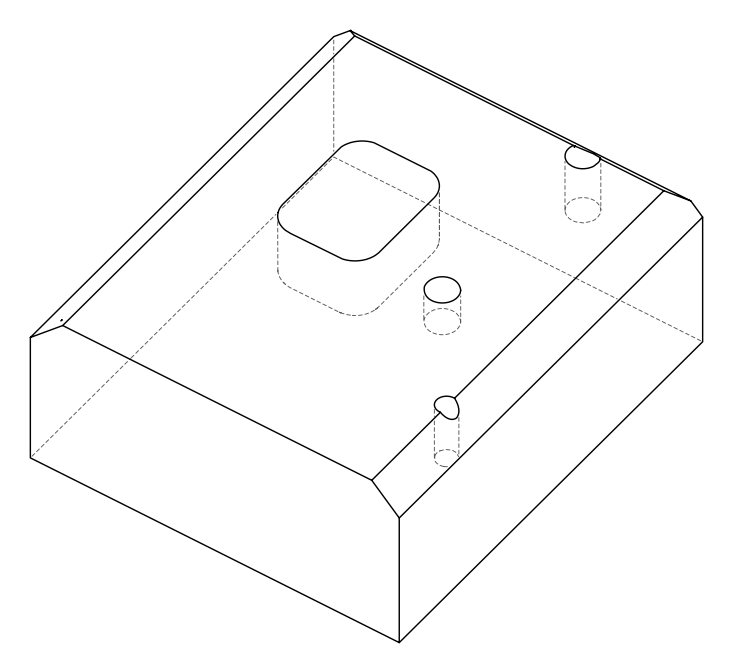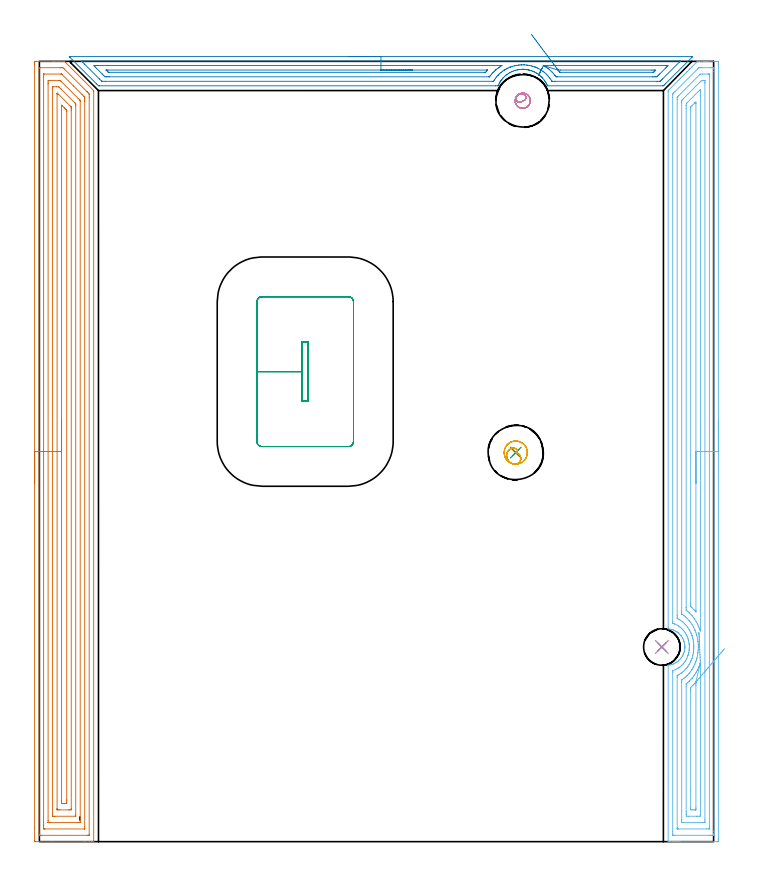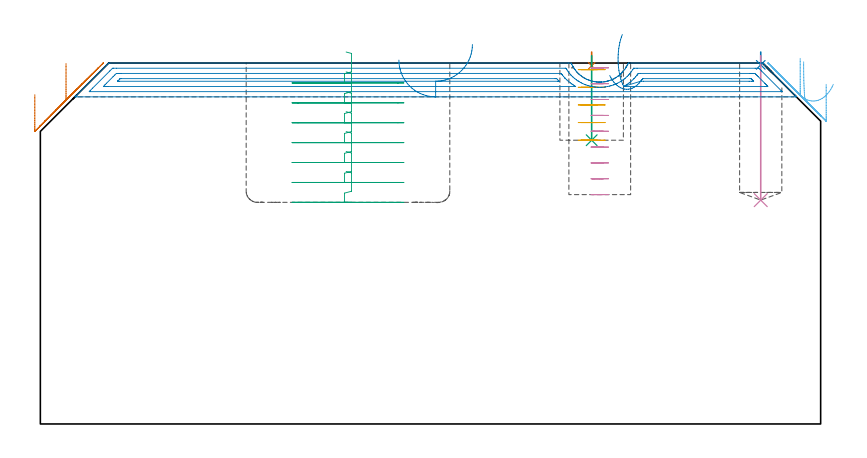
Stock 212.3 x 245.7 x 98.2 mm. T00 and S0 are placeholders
(PLAN: 10 operations, 6 tool changes, 37.9 min)
(1 SPOT_DRILL | STEP1POCKET | NXT0321_9005460120000 | 0.03 min | 4 mm3)
(2 SPOT_DRILL_1 | STEP1POCKET_1 | NXT0321_9005460120000 | 0.03 min | 1 mm3)
(3 DRILL_BLIND_HOLE_INTO_CENTER | STEP1POCKET | NXT0301_128 | 0.09 min | 2247 mm3)
(4 DRILL_BLIND_HOLE_INTO_CENTER_1 | STEP1POCKET_1 | NXT0301_086 | 0.16 min | 3722 mm3)
(5 MILL_ROUGH_BLIND_HOLE_CONTOUR | STEP1POCKET | NXT0201_013 | Spiral | 0.78 min | 2683 mm3)
(6 AREA_MILL | FG_CHAMFER_SURFACE | UGT0205_001 | 11.99 min | 30571 mm3)
(7 AREA_MILL_1 | FG_CHAMFER_SURFACE_1 | UGT0205_001 | 13.93 min | 42504 mm3)
(8 AREA_MILL_2 | FG_CHAMFER_SURFACE_2 | UGT0205_001 | 6.12 min | 7789 mm3)
(9 MILL_RECTANGULAR_POCKET | POCKET_RECTANGULAR_STRAIGHT | NXT0201_007 | Follow Part, ap 6.25, ae 75% | 3.85 min | 144629 mm3)
(10 MILL_BLIND_HOLE_FROM_SOLID_MATERIAL | STEP1POCKET_2 | NXT0201_011 | Spiral | 0.88 min | 7818 mm3)
(TOOL NXT0321_9005460120000 | NC Spot Drill, 142deg, 12mm, Carbide, Uncoated | D12 PA142 FL30 Z2)
(TOOL NXT0301_128 | Carbide Drill 12mm [861.1-1200-036A1-GP GC34] | D12 PA150 FL37.4 Z2)
(TOOL NXT0301_086 | Carbide Drill 11.5mm [860.1-1150-035A1-MM 2214] | D11.5 PA140 FL55 Z2)
(TOOL NXT0201_013 | ENDMILL 10mm | D10 FL30 Z4)
(TOOL UGT0205_001 | Chamfer Mill 20 x 3 x 45 deg. | D20 FL50 Z2)
(TOOL NXT0201_007 | ENDMILL 25mm [R216.25-25050GCK54P 1620] | D25 R3 FL54 Z5)
(TOOL NXT0201_011 | ENDMILL 12mm [2P460-1200-NA 1630] | D12 FL38 Z6)
(OP 1 SPOT_DRILL)
G17 G21 G94 G90
T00 M6
G54
G17 G0 G90 X150. Y122.5 S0 M3
G43 Z108.2 H0
G94 G81 G98 Z97.455 F250. R101.2
G80
M5
M2
(OP 2 SPOT_DRILL_1)
G17 G21 G94 G90
T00 M6
G54
G17 G0 G90 X196. Y61.3 S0 M3
G43 Z108.2 H0
G94 G81 G98 Z97.705 F250. R101.2
G80
M5
M2
(OP 3 DRILL_BLIND_HOLE_INTO_CENTER)
G17 G21 G94 G90
T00 M6
G54
G17 G0 G90 X150. Y122.5 S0 M3
G43 Z108.2 H1
G94 G81 G98 Z77.2 F250. R100.2
G80
M5
M2
(OP 4 DRILL_BLIND_HOLE_INTO_CENTER_1)
G17 G21 G94 G90
T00 M6
G54
G17 G0 G90 X196. Y61.3 S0 M3
G43 Z108.2 H1
G94 G81 G98 Z60.9 F250. R100.2
G80
M5
M2
(OP 5 MILL_ROUGH_BLIND_HOLE_CONTOUR)
G17 G21 G94 G90
T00 M6
G54
G17 G0 G90 X150. Y122.5 S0 M3
G43 Z108.2 H0
Z96.4
G94 G3 X150.416 Y123.422 R0.555 F250.
X148.793 Y123.869 R1.537
X147.149 Y121.217 R2.41
X149.543 Y118.879 R2.772
X153.621 Y122.043 R3.65
X149.543 Y118.879 R-3.65
X151.582 Y120.461 R1.825
X150. Y122.5 R1.825
G0 Z91.6
G3 X150.416 Y123.422 R0.555
X148.793 Y123.869 R1.537
X147.149 Y121.217 R2.41
X149.543 Y118.879 R2.772
X153.621 Y122.043 R3.65
X149.543 Y118.879 R-3.65
X151.582 Y120.461 R1.825
X150. Y122.5 R1.825
G0 Z86.8
G3 X150.416 Y123.422 R0.555
X148.793 Y123.869 R1.537
X147.149 Y121.217 R2.41
X149.543 Y118.879 R2.772
X153.621 Y122.043 R3.65
X149.543 Y118.879 R-3.65
X151.582 Y120.461 R1.825
X150. Y122.5 R1.825
G0 Z82.
G3 X150.416 Y123.422 R0.555
X148.793 Y123.869 R1.537
X147.149 Y121.217 R2.41
X149.543 Y118.879 R2.772
X153.621 Y122.043 R3.65
X149.543 Y118.879 R-3.65
X151.582 Y120.461 R1.825
X150. Y122.5 R1.825
G0 Z77.2
G3 X150.416 Y123.422 R0.555
X148.793 Y123.869 R1.537
X147.149 Y121.217 R2.41
X149.543 Y118.879 R2.772
X153.621 Y122.043 R3.65
X149.543 Y118.879 R-3.65
X151.582 Y120.461 R1.825
X150. Y122.5 R1.825
G0 Z108.2
M5
M2
(OP 6 AREA_MILL)
G17 G21 G94 G90
T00 M6
G54
G17 G0 G90 X213.8 Y132.85 S1061 M3
G43 Z108.2 H0
Z92.4
G94 G1 Y132.812 Z91.528 F250.
Y132.698 Z90.664
Y132.509 Z89.812
Y132.247 Z88.98
Y131.913 Z88.174
Y131.51 Z87.4
Y131.042 Z86.664
Y130.51 Z85.972
Y129.921 Z85.329
Y129.278 Z84.74
Y128.586 Z84.209
Y127.85 Z83.74
Y127.076 Z83.337
Y126.27 Z83.003
Y125.438 Z82.741
Y124.587 Z82.552
Y123.722 Z82.438
Y122.85 Z82.4
Y1.065
X213.799 Y0.603 Z82.401
X213.795 Y0.178 Z82.403
X213.792 Y0.01 Z82.406
X213.376 Y0. Z82.821
X201.657 Z94.537
X201.063 Z95.131
X200.493 Z95.704
X200.183 Z96.013
X199.614 Z96.582
X199.304 Z96.891
X198.683 Z97.516
X198.424 Z97.775
X198.298 Y0.001 Z97.901
X198.006 Y0.01 Z98.193
X198. Y0.157 Z98.2
Y55.481
X198.006 Y55.563 Z98.192
X198.712 Y55.691 Z97.487
X199.152 Y55.803 Z97.046
X199.304 Y55.853 Z96.894
X199.587 Y55.946 Z96.612
X199.666 Y55.976 Z96.533
X200.069 Y56.166 Z96.131
X200.462 Y56.382 Z95.737
X200.623 Y56.487 Z95.576
X200.817 Y56.614 Z95.383
X201.063 Y56.796 Z95.137
X201.159 Y56.868 Z95.04
X201.337 Y57.025 Z94.862
X201.692 Y57.381 Z94.506
X202.024 Y57.76 Z94.175
X202.211 Y58.013 Z93.986
X202.411 Y58.327 Z93.786
X202.595 Y58.651 Z93.603
X202.676 Y58.829 Z93.522
X202.776 Y59.05 Z93.419
X202.796 Y59.093 Z93.4
X202.965 Y59.543 Z93.233
X203.086 Y59.949 Z93.111
X203.115 Y60.107 Z93.083
X203.137 Y60.234 Z93.061
X203.163 Y60.388 Z93.031
X203.171 Y60.435 Z93.023
X203.206 Y60.723 Z92.989
X203.225 Y60.88 Z92.971
X203.235 Y61.074 Z92.958
X203.242 Y61.167 Z92.953
X203.244 Y61.214 Z92.95
Y61.281 Z92.947
X203.245 Y61.326
X203.239 Y61.55 Z92.956
X203.221 Y61.773 Z92.971
X203.165 Y62.218 Z93.032
X203.086 Y62.653 Z93.111
X203.024 Y62.883 Z93.176
X202.951 Y63.11 Z93.248
X202.776 Y63.56 Z93.422
X202.566 Y64.001 Z93.63
X202.529 Y64.068 Z93.668
X202.396 Y64.299 Z93.8
X202.211 Y64.589 Z93.987
X202.124 Y64.712 Z94.075
X202.101 Y64.743 Z94.098
X202.017 Y64.85 Z94.18
X201.984 Y64.893 Z94.214
X201.669 Y65.244 Z94.528
X201.336 Y65.577 Z94.861
X201.217 Y65.683 Z94.982
X201.145 Y65.742 Z95.054
X201.094 Y65.785 Z95.105
X200.837 Y65.971 Z95.362
X200.782 Y66.011 Z95.417
X200.623 Y66.113 Z95.574
X200.508 Y66.188 Z95.691
X200.462 Y66.218 Z95.737
X200.029 Y66.451 Z96.169
X199.586 Y66.655 Z96.612
X199.534 Y66.676 Z96.665
X199.304 Y66.749 Z96.893
X199.124 Y66.806 Z97.072
X198.711 Y66.909 Z97.486
X198.145 Y67.011 Z98.055
X198.007 Y67.04 Z98.193
X198. Y67.527 Z98.2
Y236.173
X198.005 Y236.504 Z98.191
X198.12 Y236.62 Z98.078
X198.294 Y236.795 Z97.903
X201.063 Y239.564 Z95.133
X201.396 Y239.896 Z94.804
X201.619 Y240.119 Z94.581
X201.837 Y240.338 Z94.361
X201.942 Y240.444 Z94.254
X202.382 Y240.882 Z93.817
X202.822 Y241.323 Z93.374
X203.027 Y241.527 Z93.172
X203.082 Y241.582 Z93.118
X203.701 Y242.203 Z92.495
X203.92 Y242.42 Z92.28
X204.581 Y243.082 Z91.616
X204.768 Y243.268 Z91.432
X204.812 Y243.312 Z91.388
X205.46 Y243.962 Z90.737
X205.611 Y244.111 Z90.588
X206.861 Y245.361 Z89.339
X207.045 Y245.543 Z89.155
X207.201 Y245.69 Z88.998
X207.219 Y245.692 Z88.98
X207.839 Y245.7 Z88.36
X209.288 Z86.908
X209.858 Z86.339
X210.168 Z86.029
X210.737 Z85.457
X213.091 Z83.105
X213.376 Y245.697 Z82.821
X213.791 Y245.69 Z82.405
X213.795 Y245.522 Z82.403
X213.799 Y245.097 Z82.401
X213.8 Y244.666 Z82.4
Y122.85
X212.386 Z83.814
Y3.28
X212.384 Y2.502 Z83.816
X212.383 Y2.388 Z83.817
X212.375 Y2.01 Z83.825
X211.997 Y2.003 Z84.203
X211.617 Y2.001 Z84.583
X211.12 Y2. Z85.08
X200.183 Y2.001 Z96.017
X199.683 Y2.004 Z96.517
X199.498 Y2.01 Z96.702
X199.421 Y2.038 Z96.779
X199.416 Y2.274 Z96.784
X199.415 Y2.388 Z96.785
X199.414 Y3.168 Z96.786
X199.415 Y53.25 Z96.785
X199.419 Y53.64 Z96.781
X199.421 Y53.827 Z96.779
X200.203 Y54.122 Z95.997
X200.247 Y54.142 Z95.953
X200.785 Y54.424 Z95.415
X201.063 Y54.582 Z95.137
X201.334 Y54.76 Z94.866
X201.728 Y55.034 Z94.472
X201.848 Y55.13 Z94.352
X201.942 Y55.212 Z94.258
X202.307 Y55.557 Z93.893
X202.666 Y55.927 Z93.534
X202.74 Y56.01 Z93.46
X202.822 Y56.108 Z93.378
X203.132 Y56.504 Z93.068
X203.346 Y56.819 Z92.854
X203.485 Y57.038 Z92.715
X203.701 Y57.419 Z92.499
X203.799 Y57.612 Z92.401
X203.845 Y57.711 Z92.355
X204.068 Y58.232 Z92.132
X204.207 Y58.604 Z91.993
X204.263 Y58.765 Z91.937
X204.301 Y58.888 Z91.899
X204.377 Y59.153 Z91.823
X204.461 Y59.496 Z91.739
X204.473 Y59.55 Z91.727
X204.482 Y59.596 Z91.718
X204.581 Y60.207 Z91.619
X204.6 Y60.369 Z91.6
X204.602 Y60.388 Z91.598
X204.635 Y60.804 Z91.565
X204.656 Y61.204 Z91.544
Y61.281
X204.645 Y61.69 Z91.555
X204.613 Y62.14 Z91.587
X204.61 Y62.173 Z91.59
X204.581 Y62.399 Z91.619
X204.467 Y63.065 Z91.733
X204.439 Y63.209 Z91.761
X204.327 Y63.633 Z91.873
X204.225 Y63.958 Z91.975
X204.001 Y64.546 Z92.199
X203.861 Y64.85 Z92.339
X203.701 Y65.183 Z92.499
X203.372 Y65.742 Z92.828
X203.151 Y66.074 Z93.049
X202.822 Y66.494 Z93.378
X202.699 Y66.634 Z93.501
X202.329 Y67.023 Z93.871
X201.942 Y67.389 Z94.258
X201.778 Y67.527 Z94.422
X201.362 Y67.824 Z94.838
X201.063 Y68.018 Z95.137
X200.319 Y68.419 Z95.881
X200.183 Y68.482 Z96.017
X200.071 Y68.533 Z96.129
X199.587 Y68.713 Z96.613
X199.494 Y68.749 Z96.706
X199.421 Y68.79 Z96.779
X199.419 Y68.866 Z96.781
X199.415 Y69.198 Z96.785
X199.414 Y234.389 Z96.786
X199.418 Y235.166 Z96.782
X199.421 Y235.281 Z96.779
X199.43 Y235.469 Z96.77
X199.554 Y235.597 Z96.646
X199.712 Y235.759 Z96.488
X200.123 Y236.173 Z96.077
X207.262 Y243.312 Z88.938
X207.546 Y243.588 Z88.654
X207.627 Y243.665 Z88.573
X207.663 Y243.69 Z88.537
X207.721 Y243.696 Z88.479
X208.099 Y243.699 Z88.101
X208.596 Y243.7 Z87.604
X211.234 Z84.966
X211.617 Y243.699 Z84.583
X212.117 Y243.696 Z84.083
X212.302 Y243.69 Z83.898
X212.379 Y243.662 Z83.821
X212.384 Y243.426 Z83.816
X212.385 Y243.312 Z83.815
X212.386 Y242.532 Z83.814
Y122.85
X210.972 Z85.228
X210.971 Y4.828 Z85.229
X210.966 Y4.173 Z85.234
X210.965 Y4.055 Z85.235
X210.958 Y4.009 Z85.242
X210.903 Y4.004 Z85.297
X210.737 Y4.002 Z85.463
X210.028 Y4. Z86.172
X201.233 Z94.967
X201.063 Y4.002 Z95.137
X200.893 Y4.007 Z95.307
X200.846 Y4.01 Z95.354
X200.835 Y4.017 Z95.365
X200.833 Y4.031 Z95.367
X200.83 Y4.094 Z95.37
X200.829 Y4.173 Z95.371
Y4.41
Y51.703
X200.83 Y52.03 Z95.37
X200.833 Y52.194 Z95.367
X200.835 Y52.274 Z95.365
X200.843 Y52.309 Z95.357
X200.921 Y52.357 Z95.279
X201.014 Y52.407 Z95.186
X201.063 Y52.433 Z95.137
X201.583 Y52.722 Z94.617
X201.942 Y52.954 Z94.258
X202.116 Y53.073 Z94.084
X202.363 Y53.25 Z93.837
X202.62 Y53.455 Z93.58
X202.822 Y53.638 Z93.378
X203.079 Y53.881 Z93.121
X203.338 Y54.142 Z92.862
X203.513 Y54.333 Z92.687
X203.701 Y54.546 Z92.499
X203.919 Y54.814 Z92.281
X204.092 Y55.034 Z92.108
X204.293 Y55.326 Z91.907
X204.581 Y55.768 Z91.619
X204.64 Y55.867 Z91.56
X204.673 Y55.927 Z91.527
X204.946 Y56.448 Z91.254
X205.114 Y56.819 Z91.086
X205.22 Y57.063 Z90.98
X205.46 Y57.659 Z90.74
X205.474 Y57.697 Z90.726
X205.479 Y57.711 Z90.721
X205.681 Y58.379 Z90.519
X205.739 Y58.604 Z90.461
X205.847 Y59.104 Z90.353
X205.91 Y59.496 Z90.29
X205.968 Y59.873 Z90.232
X206.022 Y60.388 Z90.178
X206.047 Y60.686 Z90.153
X206.07 Y61.281 Z90.13
X206.064 Y61.56 Z90.136
X206.054 Y61.867 Z90.146
X206.029 Y62.173 Z90.171
X205.997 Y62.521 Z90.203
X205.917 Y63.065 Z90.283
X205.832 Y63.58 Z90.368
X205.75 Y63.958 Z90.45
X205.662 Y64.294 Z90.538
X205.516 Y64.794 Z90.684
X205.496 Y64.85 Z90.704
X205.46 Y64.948 Z90.74
X205.236 Y65.516 Z90.964
X205.136 Y65.742 Z91.064
X204.844 Y66.367 Z91.356
X204.692 Y66.634 Z91.508
X204.581 Y66.818 Z91.619
X204.124 Y67.527 Z92.076
X203.701 Y68.06 Z92.499
X203.372 Y68.419 Z92.828
X203.101 Y68.699 Z93.099
X202.822 Y68.964 Z93.378
X202.641 Y69.128 Z93.559
X202.415 Y69.311 Z93.785
X201.942 Y69.648 Z94.258
X201.688 Y69.813 Z94.512
X201.145 Y70.12 Z95.055
X200.988 Y70.204 Z95.212
X200.919 Y70.246 Z95.281
X200.835 Y70.3 Z95.365
X200.834 Y70.324 Z95.366
X200.831 Y70.439 Z95.369
X200.829 Y71.096 Z95.371
X200.828 Y71.334 Z95.372
X200.829 Y233.733 Z95.371
X200.834 Y234.389 Z95.366
X200.835 Y234.415 Z95.365
X200.849 Y234.437 Z95.351
X200.882 Y234.478 Z95.318
X200.927 Y234.526 Z95.273
X201.063 Y234.663 Z95.137
X201.369 Y234.97 Z94.831
X207.928 Y241.527 Z88.272
X208.016 Y241.612 Z88.184
X208.099 Y241.69 Z88.101
X208.809 Y241.699 Z87.391
X210.567 Y241.7 Z85.633
X210.737 Y241.698 Z85.463
X210.907 Y241.694 Z85.293
X210.954 Y241.69 Z85.246
X210.965 Y241.683 Z85.235
X210.967 Y241.669 Z85.233
X210.97 Y241.606 Z85.23
X210.971 Y241.527 Z85.229
Y241.29
X210.972 Y122.85 Z85.228
X209.557 Z86.643
Y6.85
X209.554 Y6.265 Z86.646
X209.55 Y6.067 Z86.65
X209.547 Y6.01 Z86.653
X209.501 Y6.007 Z86.699
X209.397 Y6.004 Z86.803
X208.978 Y6. Z87.222
X208.936 Z87.264
X202.78 Z93.42
X202.399 Y6.002 Z93.801
X202.305 Y6.006 Z93.895
X202.259 Y6.01 Z93.941
X202.249 Y6.016 Z93.951
X202.248 Y6.031 Z93.952
X202.245 Y6.124 Z93.955
X202.243 Y6.545 Z93.957
Y6.85
Y50.267
X202.245 Y50.573 Z93.955
X202.249 Y50.866 Z93.951
X202.251 Y50.933 Z93.949
X202.298 Y50.968 Z93.902
X202.377 Y51.024 Z93.823
X202.822 Y51.333 Z93.378
X202.898 Y51.387 Z93.302
X203.004 Y51.465 Z93.196
X203.392 Y51.779 Z92.808
X203.701 Y52.06 Z92.499
X203.853 Y52.204 Z92.347
X204.009 Y52.357 Z92.191
X204.288 Y52.655 Z91.912
X204.581 Y52.978 Z91.619
X204.705 Y53.124 Z91.495
X204.807 Y53.25 Z91.393
X205.093 Y53.622 Z91.107
X205.452 Y54.142 Z90.748
X205.46 Y54.154 Z90.74
X205.786 Y54.704 Z90.414
X205.965 Y55.034 Z90.235
X206.095 Y55.282 Z90.105
X206.34 Y55.804 Z89.86
X206.377 Y55.889 Z89.823
X206.393 Y55.927 Z89.807
X206.627 Y56.528 Z89.573
X206.738 Y56.819 Z89.462
X206.855 Y57.188 Z89.345
X207.014 Y57.711 Z89.186
X207.056 Y57.877 Z89.144
X207.219 Y58.583 Z88.981
X207.222 Y58.6 Z88.978
X207.341 Y59.372 Z88.859
X207.357 Y59.496 Z88.843
X207.429 Y60.176 Z88.771
X207.446 Y60.388 Z88.754
X207.476 Y61.02 Z88.724
X207.484 Y61.281 Z88.716
X207.468 Y61.921 Z88.732
X207.453 Y62.173 Z88.747
X207.386 Y62.896 Z88.814
X207.363 Y63.065 Z88.837
X207.231 Y63.945 Z88.969
X207.229 Y63.958 Z88.971
X207.219 Y64.016 Z88.981
X207.025 Y64.85 Z89.175
X206.951 Y65.122 Z89.249
X206.756 Y65.742 Z89.444
X206.473 Y66.499 Z89.727
X206.415 Y66.634 Z89.785
X206.34 Y66.803 Z89.86
X205.992 Y67.527 Z90.208
X205.491 Y68.388 Z90.709
X205.113 Y68.957 Z91.087
X204.836 Y69.311 Z91.364
X204.581 Y69.627 Z91.619
X204.041 Y70.204 Z92.159
X203.701 Y70.537 Z92.499
X203.416 Y70.802 Z92.784
X203.055 Y71.096 Z93.145
X202.822 Y71.263 Z93.378
X202.294 Y71.631 Z93.906
X202.268 Y71.657 Z93.932
X202.25 Y71.676 Z93.95
X202.247 Y71.988 Z93.953
X202.243 Y72.575 Z93.957
Y232.604
X202.245 Y233.19 Z93.955
X202.248 Y233.343 Z93.952
X202.25 Y233.378 Z93.95
X202.268 Y233.408 Z93.932
X202.349 Y233.497 Z93.851
X202.586 Y233.736 Z93.614
X202.822 Y233.973 Z93.378
X207.901 Y239.051 Z88.299
X208.099 Y239.247 Z88.101
X208.349 Y239.489 Z87.851
X208.562 Y239.69 Z87.638
X208.978 Y239.699 Z87.222
X209.021 Y239.7 Z87.179
X209.4 Y239.698 Z86.8
X209.495 Y239.694 Z86.705
X209.541 Y239.69 Z86.659
X209.551 Y239.684 Z86.649
X209.552 Y239.669 Z86.648
X209.555 Y239.576 Z86.645
X209.557 Y239.155 Z86.643
Y238.85
Y122.85
X208.143 Z88.057
X208.142 Y66.544 Z88.058
X208.14 Y66.454 Z88.06
X208.136 Y66.321 Z88.064
X208.099 Y66.421 Z88.101
X208.026 Y66.634 Z88.174
X207.985 Y66.75 Z88.215
X207.681 Y67.527 Z88.519
X207.335 Y68.302 Z88.865
X207.279 Y68.419 Z88.921
X207.219 Y68.535 Z88.981
X206.78 Y69.311 Z89.42
X206.34 Y70.028 Z89.86
X206.224 Y70.204 Z89.976
X205.929 Y70.62 Z90.271
X205.545 Y71.096 Z90.655
X205.46 Y71.193 Z90.74
X204.708 Y71.988 Z91.492
X204.581 Y72.112 Z91.619
X204.188 Y72.477 Z92.012
X203.704 Y72.881 Z92.496
X203.694 Y72.888 Z92.506
X203.671 Y72.911 Z92.529
X203.664 Y72.918 Z92.536
X203.657 Y73.773 Z92.543
Y73.818
Y230.82
X203.659 Y231.712 Z92.541
X203.66 Y231.754 Z92.54
X203.701 Y232.391 Z92.499
X203.804 Y232.5 Z92.396
X203.904 Y232.604 Z92.296
X207.472 Y236.173 Z88.728
X207.79 Y236.487 Z88.41
X208.099 Y236.788 Z88.101
X208.139 Y236.173 Z88.061
X208.141 Y236.13 Z88.059
X208.143 Y235.281 Z88.057
Y122.85
X206.729 Z89.471
X206.728 Y72.881 Z89.472
X206.727 Y72.488 Z89.473
X206.724 Y72.355 Z89.476
X206.723 Y72.326 Z89.477
X206.618 Y72.444 Z89.582
X206.47 Y72.614 Z89.73
X206.34 Y72.764 Z89.86
X206.234 Y72.881 Z89.966
X205.46 Y73.687 Z90.74
X205.376 Y73.773 Z90.824
X205.282 Y73.868 Z90.918
X205.078 Y74.074 Z91.122
X205.076 Y74.163 Z91.124
X205.072 Y74.665 Z91.128
X205.071 Y75.06 Z91.129
X205.072 Y230.321 Z91.128
X205.074 Y230.82 Z91.126
X205.078 Y231.208 Z91.122
X205.086 Y231.327 Z91.114
X205.167 Y231.41 Z91.033
X205.459 Y231.712 Z90.741
X206.34 Y232.592 Z89.86
X206.352 Y232.604 Z89.848
X206.51 Y232.75 Z89.69
X206.722 Y232.938 Z89.478
X206.726 Y232.604 Z89.474
X206.728 Y232.356 Z89.472
X206.729 Y122.85 Z89.471
Y121.978 Z89.509
Y121.114 Z89.623
Y120.262 Z89.812
Y119.43 Z90.074
Y118.624 Z90.408
Y117.85 Z90.811
Y117.114 Z91.28
Y116.422 Z91.811
Y115.779 Z92.4
Y115.19 Z93.043
Y114.659 Z93.735
Y114.19 Z94.471
Y113.787 Z95.245
Y113.453 Z96.051
Y113.191 Z96.883
Y113.002 Z97.735
Y112.888 Z98.6
Y112.85 Z99.471
G0 Z108.2
X207.676 Y65.786
Z98.536
G1 X207.675 Y65.79 Z97.664
X207.679 Y65.718 Z96.794
X207.686 Y65.571 Z95.934
X207.697 Y65.349 Z95.091
X207.711 Y65.055 Z94.27
X207.728 Y64.69 Z93.477
X207.749 Y64.258 Z92.72
X207.773 Y63.761 Z92.003
X207.8 Y63.204 Z91.332
X207.83 Y62.591 Z90.712
X207.862 Y61.926 Z90.149
X207.896 Y61.215 Z89.645
X207.933 Y60.462 Z89.205
X207.971 Y59.674 Z88.833
X208.01 Y58.856 Z88.531
X208.051 Y58.016 Z88.301
X208.092 Y57.158 Z88.146
X208.134 Y56.291 Z88.066
X208.136 Y56.241 Z88.064
X208.141 Y56.062 Z88.059
X208.143 Y55.972 Z88.057
Y55.927
Y9.482
X208.141 Y8.634 Z88.059
X208.14 Y8.593 Z88.06
X208.099 Y8.01 Z88.101
X207.841 Y8.004 Z88.359
X207.219 Y8.001 Z88.981
X206.965 Y8. Z89.235
X204.325 Y8.002 Z91.875
X203.701 Y8.01 Z92.499
X203.661 Y8.634 Z92.539
X203.659 Y8.677 Z92.541
X203.657 Y9.527 Z92.543
Y48.833
X203.664 Y49.681 Z92.536
X203.682 Y49.7 Z92.518
X203.701 Y49.719 Z92.499
X204.164 Y50.103 Z92.036
X204.581 Y50.48 Z91.619
X204.628 Y50.525 Z91.572
X204.678 Y50.573 Z91.522
X205.062 Y50.977 Z91.138
X205.46 Y51.403 Z90.74
X205.489 Y51.436 Z90.711
X205.514 Y51.465 Z90.686
X205.879 Y51.932 Z90.321
X206.199 Y52.357 Z90.001
X206.258 Y52.441 Z89.942
X206.34 Y52.564 Z89.86
X206.604 Y52.982 Z89.596
X206.769 Y53.25 Z89.431
X206.936 Y53.537 Z89.264
X207.219 Y54.054 Z88.981
X207.249 Y54.112 Z88.951
X207.264 Y54.142 Z88.936
X207.524 Y54.726 Z88.676
X207.655 Y55.034 Z88.545
X207.784 Y55.354 Z88.416
X208.007 Y55.927 Z88.193
X208.031 Y55.995 Z88.169
X208.099 Y56.197 Z88.101
X208.134 Y56.291 Z88.066
X206.715 Y50.282 Z89.485
X206.722 Y50.227 Z89.478
X206.725 Y50.182 Z89.475
X206.728 Y49.681 Z89.472
X206.729 Y49.286 Z89.471
Y10.917
X206.726 Y10.419 Z89.474
X206.722 Y10.031 Z89.478
X206.721 Y10.01 Z89.479
X206.7 Y10.007 Z89.5
X206.649 Y10.003 Z89.551
X206.546 Y10.001 Z89.654
X206.34 Z89.86
X205.871 Y10.003 Z90.329
X205.46 Y10.01 Z90.74
X205.078 Y10.034 Z91.122
X205.075 Y10.419 Z91.125
X205.072 Y10.813 Z91.128
X205.071 Y16.118 Z91.129
Y47.398
X205.072 Y47.896 Z91.128
X205.075 Y48.287 Z91.125
X205.078 Y48.534 Z91.122
X205.4 Y48.849 Z90.8
X205.46 Y48.909 Z90.74
X205.836 Y49.3 Z90.364
X206.198 Y49.681 Z90.002
X206.266 Y49.756 Z89.934
X206.34 Y49.84 Z89.86
X206.674 Y50.234 Z89.526
X206.715 Y50.282 Z89.485
X207.205 Y50.851 Z89.041
X207.718 Y51.447 Z88.664
X208.25 Y52.065 Z88.356
X208.799 Y52.702 Z88.121
X209.358 Y53.352 Z87.961
X209.924 Y54.01 Z87.875
X210.494 Y54.671 Z87.866
X211.061 Y55.33 Z87.932
X211.623 Y55.983 Z88.074
X212.174 Y56.623 Z88.291
X212.711 Y57.247 Z88.581
X213.229 Y57.849 Z88.941
X213.725 Y58.425 Z89.369
X214.195 Y58.971 Z89.861
X214.635 Y59.482 Z90.415
X215.042 Y59.954 Z91.025
X215.412 Y60.385 Z91.687
X215.744 Y60.77 Z92.396
G0 Z108.2
M5
M2
(OP 7 AREA_MILL_1)
G17 G21 G94 G90
T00 M6
G54
G17 G0 G90 X-1.5 Y112.85 S1061 M3
G43 Z108.2 H0
Z89.6
G94 G1 Y112.888 Z88.728 F250.
Y113.002 Z87.864
Y113.191 Z87.012
Y113.453 Z86.18
Y113.787 Z85.374
Y114.19 Z84.6
Y114.658 Z83.864
Y115.19 Z83.172
Y115.779 Z82.529
Y116.422 Z81.94
Y117.114 Z81.408
Y117.85 Z80.94
Y118.624 Z80.537
Y119.43 Z80.203
Y120.262 Z79.941
Y121.114 Z79.752
Y121.978 Z79.638
Y122.85 Z79.6
Y244.68
X-1.499 Y245.096 Z79.601
X-1.495 Y245.568 Z79.603
X-1.492 Y245.691 Z79.606
X-1.029 Y245.7 Z80.068
X4.268 Z85.363
X4.84 Z85.937
X5.151 Z86.248
X5.723 Z86.82
X6.034 Z87.13
X6.656 Z87.756
X7.699 Z88.799
X7.8 Z88.899
X7.899 Y245.699 Z88.995
X7.91 Y245.691 Z89.007
X17.07 Y236.531 Z98.168
X17.077 Y236.522 Z98.175
X17.096 Y236.496 Z98.187
X17.1 Y236.173 Z98.2
Y0.157
X17.097 Y0.009 Z98.188
X17.09 Y0.007 Z98.181
X16.768 Y0. Z97.867
X16.368 Z97.468
X15.746 Z96.841
X14.552 Z95.648
X13.98 Z95.074
X3.863 Z84.96
X-1.316 Y0.001 Z79.781
X-1.492 Y0.01 Z79.606
X-1.499 Y0.187 Z79.599
X-1.5 Y4.424 Z79.6
Y122.85
X-0.086 Z81.014
X-0.085 Y243.52 Z81.015
X-0.083 Y243.624 Z81.017
X-0.08 Y243.674 Z81.02
X-0.077 Y243.69 Z81.023
X-0.031 Y243.692 Z81.069
X0.354 Y243.699 Z81.454
X6.534 Z87.634
X6.917 Y243.696 Z88.017
X7.426 Y243.69 Z88.526
X7.826 Y243.325 Z88.926
X14.977 Y236.173 Z96.077
X15.093 Y236.055 Z96.193
X15.33 Y235.808 Z96.43
X15.679 Y235.441 Z96.779
X15.684 Y235.344 Z96.784
X15.685 Y235.281 Z96.785
X15.686 Y234.45 Z96.786
X15.685 Y2.18 Z96.785
X15.683 Y2.076 Z96.783
X15.68 Y2.026 Z96.78
X15.677 Y2.01 Z96.777
X15.63 Y2.008 Z96.73
X15.246 Y2.001 Z96.346
X0.737 Y2. Z81.837
X0.237 Y2.001 Z81.337
X0.022 Y2.007 Z81.122
X-0.079 Y2.012 Z81.021
X-0.085 Y2.327 Z81.015
Y2.388
X-0.086 Y122.85 Z81.014
X1.328 Z82.428
X1.329 Y240.929 Z82.429
X1.331 Y241.527 Z82.431
X1.334 Y241.673 Z82.434
X1.335 Y241.685 Z82.435
X1.348 Y241.69 Z82.448
X1.392 Y241.696 Z82.492
X1.45 Y241.699 Z82.55
X6.747 Z87.847
X6.917 Y241.694 Z88.017
X6.973 Y241.69 Z88.073
X7.01 Y241.679 Z88.11
X7.042 Y241.65 Z88.142
X7.172 Y241.527 Z88.272
X10.743 Y237.958 Z91.843
X13.42 Y235.281 Z94.52
X13.98 Y234.72 Z95.08
X14.144 Y234.553 Z95.244
X14.226 Y234.467 Z95.326
X14.263 Y234.425 Z95.363
X14.265 Y234.389 Z95.365
X14.269 Y234.097 Z95.369
X14.271 Y233.496 Z95.371
Y233.202
Y4.771
X14.269 Y4.173 Z95.369
X14.266 Y4.027 Z95.366
X14.265 Y4.015 Z95.365
X14.252 Y4.01 Z95.352
X14.208 Y4.004 Z95.308
X14.15 Y4.001 Z95.25
X1.79 Y4. Z82.89
X1.62 Y4.002 Z82.72
X1.449 Y4.006 Z82.549
X1.341 Y4.01 Z82.441
X1.335 Y4.076 Z82.435
X1.333 Y4.173 Z82.433
X1.33 Y4.466 Z82.43
X1.329 Y5.065 Z82.429
X1.328 Y5.36 Z82.428
Y122.85
X2.743 Z83.843
Y238.607
X2.744 Y238.85 Z83.844
X2.749 Y239.493 Z83.849
X2.762 Y239.69 Z83.862
X3.428 Y239.7 Z84.528
X6.077 Z87.177
X6.497 Y239.692 Z87.597
X6.547 Y239.69 Z87.647
X6.629 Y239.614 Z87.729
X6.757 Y239.491 Z87.857
X6.917 Y239.333 Z88.017
X12.214 Y234.037 Z93.314
X12.753 Y233.496 Z93.853
X12.83 Y233.413 Z93.93
X12.85 Y233.389 Z93.95
X12.852 Y233.373 Z93.952
X12.855 Y233.334 Z93.955
X12.857 Y233.172 Z93.957
Y7.093
X12.855 Y6.85 Z93.955
X12.851 Y6.207 Z93.951
X12.838 Y6.01 Z93.938
X12.172 Y6. Z93.272
X3.343 Z84.443
X2.956 Y6.005 Z84.056
X2.764 Y6.01 Z83.864
X2.749 Y6.013 Z83.849
X2.747 Y6.027 Z83.847
X2.744 Y6.062 Z83.844
X2.743 Y6.111 Z83.843
Y6.607
Y122.85
X4.157 Z85.257
Y237.291
X4.16 Y237.517 Z85.26
X4.164 Y237.666 Z85.264
X4.167 Y237.692 Z85.267
X4.172 Y237.694 Z85.272
X4.19 Y237.697 Z85.29
X4.268 Y237.699 Z85.368
X5.408 Y237.698 Z86.508
X6.034 Y237.69 Z87.134
X6.119 Y237.671 Z87.219
X6.206 Y237.588 Z87.306
X6.382 Y237.416 Z87.482
X6.736 Y237.066 Z87.836
X6.917 Y236.885 Z88.017
X11.198 Y232.604 Z92.298
X11.331 Y232.468 Z92.431
X11.422 Y232.371 Z92.522
X11.431 Y232.36 Z92.531
X11.436 Y232.319 Z92.536
X11.44 Y232.2 Z92.54
X11.442 Y232.05 Z92.542
X11.443 Y231.825 Z92.543
Y231.712
Y8.409
X11.44 Y8.183 Z92.54
X11.436 Y8.034 Z92.536
X11.433 Y8.008 Z92.533
X11.428 Y8.006 Z92.528
X11.41 Y8.003 Z92.51
X11.331 Y8.001 Z92.431
X4.896 Y8. Z85.996
X4.268 Y8.004 Z85.368
X4.18 Y8.007 Z85.28
X4.171 Y8.009 Z85.271
X4.164 Y8.027 Z85.264
X4.16 Y8.145 Z85.26
X4.158 Y8.296 Z85.258
X4.157 Y8.521 Z85.257
Y8.634
Y122.85
X5.571 Z86.671
X5.572 Y235.281 Z86.672
X5.573 Y235.515 Z86.673
X5.576 Y235.632 Z86.676
X5.578 Y235.682 Z86.678
X5.628 Y235.691 Z86.728
X6.034 Y235.316 Z87.134
X6.071 Y235.281 Z87.171
X9.717 Y231.635 Z90.817
X9.874 Y231.474 Z90.974
X9.98 Y231.36 Z91.08
X10.022 Y231.311 Z91.122
X10.024 Y231.301 Z91.124
X10.027 Y231.246 Z91.127
X10.028 Y230.82 Z91.128
X10.029 Y230.352 Z91.129
X10.028 Y10.419 Z91.128
X10.027 Y10.185 Z91.127
X10.024 Y10.068 Z91.124
X10.022 Y10.018 Z91.122
X9.972 Y10.009 Z91.072
X9.566 Y10.003 Z90.666
X9.097 Y10. Z90.197
X6.448 Y10.001 Z87.548
X6.034 Y10.004 Z87.134
X5.62 Y10.01 Z86.72
X5.578 Y10.015 Z86.678
X5.575 Y10.055 Z86.675
X5.573 Y10.138 Z86.673
X5.572 Y10.263 Z86.672
X5.571 Y10.419 Z86.671
Y122.85
X6.985 Z88.085
X6.986 Y231.643 Z88.086
X6.987 Y231.712 Z88.087
X6.99 Y231.845 Z88.09
X6.992 Y231.895 Z88.092
X7.021 Y231.872 Z88.121
X7.062 Y231.836 Z88.162
X7.19 Y231.712 Z88.29
X7.8 Y231.103 Z88.9
X8.083 Y230.82 Z89.183
X8.371 Y230.526 Z89.471
X8.565 Y230.326 Z89.665
X8.608 Y230.274 Z89.708
X8.61 Y230.253 Z89.71
X8.612 Y230.202 Z89.712
X8.614 Y229.996 Z89.714
X8.615 Y229.927 Z89.715
Y13.096
X8.612 Y12.275 Z89.712
X8.61 Y12.204 Z89.71
X8.599 Y12.01 Z89.699
X8.203 Y12.003 Z89.303
X8.001 Y12.001 Z89.101
X7.8 Y12. Z88.9
X7.117 Y12.001 Z88.217
X7.04 Y12.007 Z88.14
X7.025 Y12.01 Z88.125
X6.992 Y12.031 Z88.092
X6.988 Y12.132 Z88.088
X6.987 Y12.204 Z88.087
X6.985 Y13.027 Z88.085
Y122.85
Y123.722 Z88.123
Y124.586 Z88.237
Y125.438 Z88.426
Y126.27 Z88.688
Y127.076 Z89.022
Y127.85 Z89.425
Y128.586 Z89.894
Y129.278 Z90.425
Y129.921 Z91.014
Y130.51 Z91.657
Y131.042 Z92.35
Y131.51 Z93.085
Y131.913 Z93.859
Y132.247 Z94.665
Y132.509 Z95.497
Y132.698 Z96.349
Y132.812 Z97.214
Y132.85 Z98.085
G0 Z108.2
M5
M2
(OP 8 AREA_MILL_2)
G17 G21 G94 G90
T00 M6
G54
G17 G0 G90 X97.55 Y247.2 S1061 M3
G43 Z108.2 H0
Z99.
G94 G1 X97.588 Z98.128 F250.
X97.702 Z97.264
X97.891 Z96.412
X98.153 Z95.58
X98.487 Z94.774
X98.89 Z94.
X99.358 Z93.264
X99.89 Z92.572
X100.479 Z91.929
X101.122 Z91.34
X101.814 Z90.809
X102.55 Z90.34
X103.324 Z89.937
X104.13 Z89.603
X104.962 Z89.341
X105.813 Z89.152
X106.678 Z89.038
X107.55 Z89.
X205.459
X205.599 Y247.197 Z89.003
X205.686 Y247.192 Z89.006
X205.555 Y247.056 Z89.14
X205.412 Y246.912 Z89.287
X197.073 Y238.573 Z97.627
X196.675 Y238.174 Z98.022
X196.504 Y238.004 Z98.19
X196.205 Y238. Z98.2
X160.119
X159.974 Y238.003 Z98.188
X159.945 Y238.056 Z98.137
X159.877 Y238.199 Z97.998
X159.807 Y238.355 Z97.844
X159.727 Y238.518 Z97.681
X159.676 Y238.623 Z97.577
X159.535 Y238.885 Z97.314
X159.449 Y239.035 Z97.164
X159.391 Y239.136 Z97.062
X159.291 Y239.292 Z96.908
X159.184 Y239.457 Z96.742
X159.021 Y239.688 Z96.512
X158.962 Y239.771 Z96.428
X158.497 Y240.355 Z95.845
X158.337 Y240.526 Z95.672
X158.216 Y240.656 Z95.542
X158.048 Y240.817 Z95.377
X157.916 Y240.948 Z95.251
X157.899 Y240.963 Z95.237
X157.603 Y241.228 Z94.97
X157.559 Y241.263 Z94.934
X157.406 Y241.387 Z94.811
X157.202 Y241.542 Z94.656
X156.71 Y241.878 Z94.32
X156.405 Y242.057 Z94.139
X156.267 Y242.139 Z94.058
X155.816 Y242.378 Z93.821
X155.709 Y242.429 Z93.771
X155.318 Y242.591 Z93.607
X154.922 Y242.739 Z93.459
X154.773 Y242.784 Z93.412
X154.65 Y242.823 Z93.375
X154.477 Y242.877 Z93.321
X154.406 Y242.895 Z93.303
X154.328 Y242.914 Z93.282
X154.113 Y242.97 Z93.229
X154.028 Y242.992 Z93.207
X153.747 Y243.046 Z93.152
X153.582 Y243.078 Z93.121
X153.134 Y243.141 Z93.059
X152.778 Y243.173 Z93.027
X152.688 Y243.18 Z93.018
X152.6 Y243.184 Z93.012
X152.56 Y243.187
X152.546 Y243.188 Z93.011
X152.488 Y243.191 Z93.008
X152.409 Y243.194 Z93.003
X152.21 Y243.192 Z92.995
X152.149 Y243.193
X152.115 Z92.996
X152.016 Y243.195 Z93.
X151.951 Y243.192 Z93.004
X151.793 Y243.183 Z93.011
X151.655 Y243.171 Z93.022
X151.347 Y243.147 Z93.049
X151.219 Y243.131 Z93.066
X150.899 Y243.089 Z93.107
X150.764 Y243.064 Z93.132
X150.653 Y243.046 Z93.154
X150.453 Y243.009 Z93.19
X150.004 Y242.899 Z93.298
X149.559 Y242.766 Z93.431
X149.122 Y242.605 Z93.591
X148.982 Y242.547 Z93.648
X148.829 Y242.485 Z93.713
X148.69 Y242.428 Z93.77
X148.215 Y242.184 Z94.015
X148.163 Y242.154 Z94.044
X148.091 Y242.112 Z94.085
X147.772 Y241.93 Z94.269
X147.201 Y241.543 Z94.656
X147.167 Y241.517 Z94.682
X146.878 Y241.292 Z94.906
X146.524 Y240.982 Z95.218
X146.184 Y240.657 Z95.542
X145.984 Y240.445 Z95.754
X145.702 Y240.113 Z96.086
X145.559 Y239.926 Z96.27
X145.438 Y239.771 Z96.428
X145.418 Y239.742 Z96.458
X145.363 Y239.662 Z96.537
X145.239 Y239.48 Z96.715
X145.121 Y239.31 Z96.889
X145.09 Y239.266 Z96.933
X145.058 Y239.211 Z96.989
X144.957 Y239.035 Z97.161
X144.87 Y238.884 Z97.313
X144.609 Y238.382 Z97.816
X144.527 Y238.203 Z97.996
X144.494 Y238.138 Z98.061
X144.426 Y238.006 Z98.192
X143.636 Y238. Z98.2
X18.895
X18.596 Y238.004 Z98.19
X18.004 Y238.596 Z97.604
X9.688 Y246.912 Z89.287
X9.545 Y247.056 Z89.14
X9.414 Y247.192 Z89.006
X9.501 Y247.197 Z89.003
X9.641 Y247.2 Z89.
X9.688
X107.55
Y245.786 Z90.414
X201.551 Y245.785 Z90.415
X201.617
X201.749 Y245.781 Z90.419
X201.818 Y245.778 Z90.422
X201.801 Y245.758 Z90.442
X201.767 Y245.719 Z90.481
X201.66 Y245.61 Z90.59
X201.551 Y245.5 Z90.7
X196.205 Y240.155 Z96.045
X195.865 Y239.82 Z96.38
X195.519 Y239.48 Z96.72
X195.441 Y239.421 Z96.779
X195.377 Y239.417 Z96.783
X195.314 Y239.416 Z96.784
X194.489 Y239.414 Z96.786
X162.347
X161.52 Y239.416 Z96.784
X161.456 Y239.418 Z96.782
X161.396 Y239.421 Z96.779
X161.359 Y239.48 Z96.72
X161.204 Y239.732 Z96.468
X160.762 Y240.372 Z95.828
X160.565 Y240.634 Z95.566
X160.28 Y240.984 Z95.216
X160.035 Y241.263 Z94.937
X159.674 Y241.633 Z94.567
X159.103 Y242.154 Z94.046
X158.783 Y242.408 Z93.792
X158.566 Y242.568 Z93.632
X157.947 Y242.991 Z93.209
X157.892 Y243.023 Z93.177
X157.852 Y243.046 Z93.154
X157.001 Y243.509 Z92.691
X156.688 Y243.654 Z92.546
X156.177 Y243.869 Z92.331
X156.11 Y243.895 Z92.305
X155.993 Y243.937 Z92.263
X155.219 Y244.184 Z92.016
X154.886 Y244.27 Z91.93
X154.328 Y244.393 Z91.807
X153.779 Y244.485 Z91.715
X153.437 Y244.532 Z91.668
X152.787 Y244.587 Z91.613
X152.546 Y244.599 Z91.601
X151.875 Y244.607 Z91.593
X151.858
X151.836 Y244.606 Z91.594
X151.655 Y244.591 Z91.609
X151.051 Y244.541 Z91.659
X150.764 Y244.504 Z91.696
X150.271 Y244.43 Z91.77
X149.873 Y244.355 Z91.845
X149.535 Y244.275 Z91.925
X148.982 Y244.123 Z92.077
X148.839 Y244.08 Z92.12
X148.409 Y243.937 Z92.263
X148.175 Y243.852 Z92.348
X148.153 Y243.844 Z92.356
X148.125 Y243.833 Z92.367
X148.091 Y243.818 Z92.382
X147.553 Y243.584 Z92.616
X147.2 Y243.404 Z92.796
X146.965 Y243.28 Z92.92
X146.549 Y243.046 Z93.154
X146.398 Y242.956 Z93.244
X146.364 Y242.934 Z93.266
X146.309 Y242.897 Z93.303
X145.872 Y242.592 Z93.608
X145.418 Y242.251 Z93.949
X145.301 Y242.154 Z94.046
X144.892 Y241.789 Z94.411
X144.527 Y241.443 Z94.757
X144.438 Y241.351 Z94.849
X144.359 Y241.263 Z94.937
X144.026 Y240.873 Z95.327
X143.636 Y240.384 Z95.816
X143.63 Y240.377 Z95.823
X143.274 Y239.842 Z96.358
X143.043 Y239.48 Z96.72
X143.003 Y239.421 Z96.779
X142.877 Y239.417 Z96.783
X142.81 Y239.415 Z96.785
X20.743 Y239.414 Z96.786
X19.851 Y239.415 Z96.785
X19.786 Y239.417 Z96.783
X19.721 Y239.421 Z96.779
X19.629 Y239.433 Z96.767
X19.578 Y239.48 Z96.72
X18.895 Y240.155 Z96.045
X14.222 Y244.828 Z91.372
X13.549 Y245.504 Z90.696
X13.341 Y245.719 Z90.481
X13.3 Y245.779 Z90.421
X13.417 Y245.783 Z90.417
X13.484 Y245.785 Z90.415
X107.55 Y245.786 Z90.414
Y244.372 Z91.828
X145.471 Y244.371 Z91.829
X145.544 Y244.369 Z91.831
X145.622 Y244.365 Z91.835
X145.644 Y244.361 Z91.839
X145.242 Y244.113 Z92.087
X144.962 Y243.937 Z92.263
X144.701 Y243.763 Z92.437
X144.527 Y243.641 Z92.559
X144.185 Y243.387 Z92.813
X143.744 Y243.046 Z93.154
X143.685 Y242.996 Z93.204
X143.636 Y242.953 Z93.247
X143.221 Y242.569 Z93.631
X142.79 Y242.154 Z94.046
X142.767 Y242.132 Z94.068
X142.745 Y242.107 Z94.093
X142.358 Y241.655 Z94.545
X142.04 Y241.263 Z94.937
X141.957 Y241.159 Z95.041
X141.854 Y241.025 Z95.175
X141.725 Y240.856 Z95.344
X141.705 Y240.835 Z95.365
X141.681 Y240.833 Z95.367
X141.625 Y240.831 Z95.369
X141.397 Y240.829 Z95.371
X22.003
X21.568
X21.109 Y240.831 Z95.369
X20.677 Y240.836 Z95.364
X20.242 Y241.263 Z94.937
X19.786 Y241.714 Z94.486
X18.004 Y243.496 Z92.704
X17.571 Y243.937 Z92.263
X17.154 Y244.365 Z91.835
X17.573 Y244.369 Z91.831
X18.004 Y244.371 Z91.829
X18.461
X107.55 Y244.372 Z91.828
Y242.957 Z93.243
X140.825
X140.963 Y242.956 Z93.244
X141.054 Y242.954 Z93.246
X141.125 Y242.949 Z93.251
X141.121 Y242.943 Z93.257
X141.096 Y242.912 Z93.288
X141.014 Y242.818 Z93.382
X140.963 Y242.76 Z93.44
X140.674 Y242.443 Z93.757
X140.496 Y242.25 Z93.95
X140.128 Y242.244 Z93.956
X140.072 Y242.243 Z93.957
X22.014 Y242.244 Z93.956
X21.835 Y242.246 Z93.954
X21.747 Y242.249 Z93.951
X21.709 Y242.252 Z93.948
X21.687 Y242.271 Z93.929
X21.568 Y242.383 Z93.817
X21.072 Y242.882 Z93.318
X21.017 Y242.941 Z93.259
X21.01 Y242.952 Z93.248
X21.016 Y242.953 Z93.247
X21.057 Y242.955 Z93.245
X21.227 Y242.957 Z93.243
X21.568
X107.55
X108.422 Z93.281
X109.286 Z93.395
X110.138 Z93.583
X110.97 Z93.846
X111.776 Z94.18
X112.55 Z94.582
X113.286 Z95.051
X113.978 Z95.582
X114.621 Z96.172
X115.21 Z96.815
X115.741 Z97.507
X116.21 Z98.243
X116.613 Z99.017
X116.947 Z99.822
X117.209 Z100.655
X117.398 Z101.506
X117.512 Z102.371
X117.55 Z103.243
G0 Z108.2
X158.342 Y243.624
Z105.95
G1 X158.089 Y243.135 Z105.273
X157.864 Y242.701 Z104.551
X157.669 Y242.324 Z103.789
X157.506 Y242.007 Z102.992
X157.374 Y241.754 Z102.168
X157.276 Y241.565 Z101.322
X157.213 Y241.442 Z100.461
X157.184 Y241.387 Z99.59
X157.191 Y241.399 Z98.718
X157.232 Y241.479 Z97.85
X157.308 Y241.625 Z96.994
X157.417 Y241.837 Z96.155
X157.56 Y242.113 Z95.34
X157.736 Y242.452 Z94.555
X157.942 Y242.85 Z93.806
X158.177 Y243.304 Z93.099
X158.439 Y243.811 Z92.44
X158.727 Y244.367 Z91.833
X158.728 Y244.368 Z91.832
X158.742 Y244.37 Z91.83
X158.783 Y244.371 Z91.829
X197.096
X197.553 Y244.37 Z91.83
X197.719 Y244.369 Z91.831
X197.937 Y244.365 Z91.835
X197.756 Y244.167 Z92.033
X197.534 Y243.937 Z92.263
X197.316 Y243.716 Z92.484
X197.096 Y243.495 Z92.705
X195.314 Y241.713 Z94.487
X195.089 Y241.488 Z94.712
X194.862 Y241.263 Z94.937
X194.64 Y241.046 Z95.154
X194.423 Y240.836 Z95.364
X193.963 Y240.831 Z95.369
X193.532 Y240.829 Z95.371
X193.075
X163.238
X162.779 Y240.831 Z95.369
X162.719 Y240.833 Z95.367
X162.693 Y240.835 Z95.365
X162.639 Y240.901 Z95.299
X162.585 Y240.97 Z95.23
X162.421 Y241.189 Z95.011
X162.363 Y241.263 Z94.937
X162.347 Y241.284 Z94.916
X161.95 Y241.763 Z94.437
X161.595 Y242.154 Z94.046
X161.456 Y242.298 Z93.902
X160.656 Y243.046 Z93.154
X160.565 Y243.125 Z93.075
X160.182 Y243.428 Z92.772
X159.674 Y243.778 Z92.422
X159.433 Y243.937 Z92.263
X159.159 Y244.109 Z92.091
X158.783 Y244.329 Z91.871
X158.741 Y244.356 Z91.844
X158.727 Y244.367 Z91.833
X163.333 Y242.95 Z93.25
X163.415 Y242.952 Z93.248
X164.129 Y242.957 Z93.243
X192.849
X193.532 Y242.956 Z93.244
X193.623 Y242.955 Z93.245
X194.077 Y242.938 Z93.262
X193.862 Y242.716 Z93.484
X193.632 Y242.482 Z93.718
X193.532 Y242.381 Z93.819
X193.415 Y242.271 Z93.929
X193.391 Y242.252 Z93.948
X193.353 Y242.248 Z93.952
X193.264 Y242.245 Z93.955
X193.084 Y242.243 Z93.957
X164.04
X163.951 Y242.244 Z93.956
X163.907 Y242.247 Z93.953
X163.89 Y242.249 Z93.951
X163.845 Y242.296 Z93.904
X163.685 Y242.484 Z93.716
X163.634 Y242.548 Z93.652
X163.333 Y242.95 Z93.25
X162.911 Y243.514 Z92.735
X162.464 Y244.112 Z92.283
X161.995 Y244.738 Z91.898
X161.507 Y245.39 Z91.583
X161.005 Y246.06 Z91.34
X160.492 Y246.745 Z91.171
X159.973 Y247.44 Z91.077
X159.45 Y248.138 Z91.059
X158.928 Y248.835 Z91.117
X158.412 Y249.525 Z91.251
X157.904 Y250.203 Z91.459
X157.409 Y250.864 Z91.741
X156.931 Y251.503 Z92.093
X156.473 Y252.115 Z92.513
X156.039 Y252.696 Z92.999
X155.632 Y253.24 Z93.546
X155.254 Y253.744 Z94.15
X154.91 Y254.203 Z94.806
G0 Z108.2
M5
M2
(OP 9 MILL_RECTANGULAR_POCKET)
G17 G21 G94 G90
T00 M6
G54
G17 G0 G90 X83.197 Y138.65 S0 M3
G43 Z108.2 H1
Z101.2
G94 G1 X84.65 Z100.811 F250.
Y157.35 Z95.8
X82.75 Z95.291
Y148. Z92.786
Y138.65 F500.
X84.65
Y157.35
X82.75
Y148.
X68.5
Y126.
G3 X70.1 Y124.4 R1.6
G1 X97.3
G3 X98.9 Y126. R1.6
G1 Y170.
G3 X97.3 Y171.6 R1.6
G1 X70.1
G3 X68.5 Y170. R1.6
G1 Y148.
Y147.
G0 X83.197 Y138.65 Z95.786
G1 X84.65 Z95.397 F250.
Y157.35 Z90.386
X82.75 Z89.877
Y148. Z87.372
Y138.65 F500.
X84.65
Y157.35
X82.75
Y148.
X68.5
Y126.
G3 X70.1 Y124.4 R1.6
G1 X97.3
G3 X98.9 Y126. R1.6
G1 Y170.
G3 X97.3 Y171.6 R1.6
G1 X70.1
G3 X68.5 Y170. R1.6
G1 Y148.
Y147.
G0 X83.197 Y138.65 Z90.372
G1 X84.65 Z89.982 F250.
Y157.35 Z84.972
X82.75 Z84.463
Y148. Z81.957
Y138.65 F500.
X84.65
Y157.35
X82.75
Y148.
X68.5
Y126.
G3 X70.1 Y124.4 R1.6
G1 X97.3
G3 X98.9 Y126. R1.6
G1 Y170.
G3 X97.3 Y171.6 R1.6
G1 X70.1
G3 X68.5 Y170. R1.6
G1 Y148.
Y147.
G0 X83.197 Y138.65 Z84.957
G1 X84.65 Z84.568 F250.
Y157.35 Z79.557
X82.75 Z79.048
Y148. Z76.543
Y138.65 F500.
X84.65
Y157.35
X82.75
Y148.
X68.5
Y126.
G3 X70.1 Y124.4 R1.6
G1 X97.3
G3 X98.9 Y126. R1.6
G1 Y170.
G3 X97.3 Y171.6 R1.6
G1 X70.1
G3 X68.5 Y170. R1.6
G1 Y148.
Y147.
G0 X83.197 Y138.65 Z79.543
G1 X84.65 Z79.154 F250.
Y157.35 Z74.143
X82.75 Z73.634
Y148. Z71.129
Y138.65 F500.
X84.65
Y157.35
X82.75
Y148.
X68.5
Y126.
G3 X70.1 Y124.4 R1.6
G1 X97.3
G3 X98.9 Y126. R1.6
G1 Y170.
G3 X97.3 Y171.6 R1.6
G1 X70.1
G3 X68.5 Y170. R1.6
G1 Y148.
Y147.
G0 X83.197 Y138.65 Z74.129
G1 X84.65 Z73.739 F250.
Y157.35 Z68.729
X82.75 Z68.22
Y148. Z65.714
Y138.65 F500.
X84.65
Y157.35
X82.75
Y148.
X68.5
Y126.
G3 X70.1 Y124.4 R1.6
G1 X97.3
G3 X98.9 Y126. R1.6
G1 Y170.
G3 X97.3 Y171.6 R1.6
G1 X70.1
G3 X68.5 Y170. R1.6
G1 Y148.
Y147.
G0 X83.197 Y138.65 Z68.714
G1 X84.65 Z68.325 F250.
Y157.35 Z63.314
X82.75 Z62.805
Y148. Z60.3
Y138.65 F500.
X84.65
Y157.35
X82.75
Y148.
X68.5
Y126.
G3 X70.1 Y124.4 R1.6
G1 X97.3
G3 X98.9 Y126. R1.6
G1 Y170.
G3 X97.3 Y171.6 R1.6
G1 X70.1
G3 X68.5 Y170. R1.6
G1 Y148.
Y147.
G0 Z108.2
M5
M2
(OP 10 MILL_BLIND_HOLE_FROM_SOLID_MATERIAL)
G17 G21 G94 G90
T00 M6
G54
G17 G0 G90 X152.2 Y233.3 S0 M3
G43 Z108.2 H1
Z96.889
G94 G3 X152.789 Y235.111 R1.001 F250.
X150.258 Y234.711 R1.811
X150.789 Y231.358 R2.4
X150.258 Y234.711 R-2.4
X150.524 Y233.035 R1.2
X152.2 Y233.3 R1.2
G0 Z92.578
G3 X152.789 Y235.111 R1.001
X150.258 Y234.711 R1.811
X150.789 Y231.358 R2.4
X150.258 Y234.711 R-2.4
X150.524 Y233.035 R1.2
X152.2 Y233.3 R1.2
G0 Z88.267
G3 X152.789 Y235.111 R1.001
X150.258 Y234.711 R1.811
X150.789 Y231.358 R2.4
X150.258 Y234.711 R-2.4
X150.524 Y233.035 R1.2
X152.2 Y233.3 R1.2
G0 Z83.956
G3 X152.789 Y235.111 R1.001
X150.258 Y234.711 R1.811
X150.789 Y231.358 R2.4
X150.258 Y234.711 R-2.4
X150.524 Y233.035 R1.2
X152.2 Y233.3 R1.2
G0 Z79.644
G3 X152.789 Y235.111 R1.001
X150.258 Y234.711 R1.811
X150.789 Y231.358 R2.4
X150.258 Y234.711 R-2.4
X150.524 Y233.035 R1.2
X152.2 Y233.3 R1.2
G0 Z75.333
G3 X152.789 Y235.111 R1.001
X150.258 Y234.711 R1.811
X150.789 Y231.358 R2.4
X150.258 Y234.711 R-2.4
X150.524 Y233.035 R1.2
X152.2 Y233.3 R1.2
G0 Z71.022
G3 X152.789 Y235.111 R1.001
X150.258 Y234.711 R1.811
X150.789 Y231.358 R2.4
X150.258 Y234.711 R-2.4
X150.524 Y233.035 R1.2
X152.2 Y233.3 R1.2
G0 Z66.711
G3 X152.789 Y235.111 R1.001
X150.258 Y234.711 R1.811
X150.789 Y231.358 R2.4
X150.258 Y234.711 R-2.4
X150.524 Y233.035 R1.2
X152.2 Y233.3 R1.2
G0 Z62.4
G3 X152.789 Y235.111 R1.001
X150.258 Y234.711 R1.811
X150.789 Y231.358 R2.4
X150.258 Y234.711 R-2.4
X150.524 Y233.035 R1.2
X152.2 Y233.3 R1.2
G0 Z108.2
M5
M2
